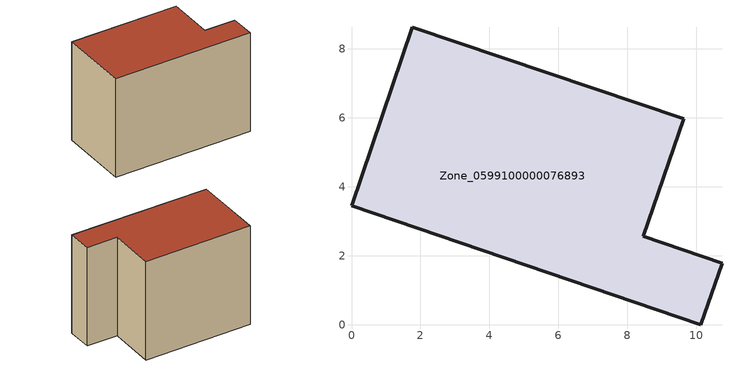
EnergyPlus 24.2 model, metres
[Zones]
Zone_0599100000076893
 floor ground (C_G): 0,3.46 1.76,8.63 9.62,5.97 8.46,2.57 10.74,1.79 10.13,0 z0
 wall outside (C_F): 10.13,0 10.74,1.79 8.46,2.57 9.62,5.97 1.76,8.63 0,3.46 10.13,0 z0:7.85
 roof outside (C_R): 1.76,8.63 0,3.46 10.13,0 10.74,1.79 8.46,2.57 9.62,5.97 z7.85
[BUILDING]
Pand.0599100000076893: North Axis=0; Terrain=City; Loads Convergence Tolerance Value=0.04; Temperature Convergence Tolerance Value=0.4; Solar Distribution=FullExterior; Maximum Number of Warmup Days=25; Minimum Number of Warmup Days=1
[Site:Location]
Rotterdam.The.Hague.AP_ZH_NLD Design_Conditions: Latitude=51.96; Longitude=4.45; Time Zone=1; Elevation=-4.5
[SITE:GROUNDTEMPERATURE:BUILDINGSURFACE]
18, 18, 18, 18, 18, 18, 18, 18, 18, 18, 18, 18
[MATERIAL] Thermal Absorptance=0.9; Solar Absorptance=0.7; Visible Absorptance=0.7
Name | Roughness | Thickness | Conductivity | Density | Specific Heat
G.TI.1975-1991 | MediumSmooth | 0.15 | 0.288461 | 540 | 1210
F.TI.1975-1991 | Rough | 0.3 | 0.230769 | 1920 | 840
R.TI.1975-1991 | MediumRough | 0.2 | 0.153846 | 1500 | 1000
[CONSTRUCTION]
C_G: G.TI.1975-1991
C_F: F.TI.1975-1991
C_R: R.TI.1975-1991
[ZONE]
Zone_0599100000076893: Type=1; Multiplier=1; Ceiling Height=Autocalculate; Volume=Autocalculate; Floor Area=autocalculate; Part of Total Floor Area=Yes
[ZONEINFILTRATION:DESIGNFLOWRATE]
Infil_Zone_0599100000076893: Zone or ZoneList or Space or SpaceList=Zone_0599100000076893; Schedule=AlwaysOn; Design Flow Rate Calculation Method=Flow/Area; Flow Rate per Floor Area=0.003; Constant Term Coefficient=1; Temperature Term Coefficient=0; Velocity Term Coefficient=0; Velocity Squared Term Coefficient=0
[HVACTEMPLATE:ZONE:IDEALLOADSAIRSYSTEM]
Zone_0599100000076893: Maximum Heating Supply Air Temperature=50; Minimum Cooling Supply Air Temperature=13; Maximum Heating Supply Air Humidity Ratio=0.0156; Minimum Cooling Supply Air Humidity Ratio=0.0077; Heating Limit=NoLimit; Cooling Limit=NoLimit; Dehumidification Control Type=ConstantSensibleHeatRatio; Cooling Sensible Heat Ratio=0.7; Dehumidification Setpoint=60; Humidification Control Type=None; Humidification Setpoint=30; Outdoor Air Method=None; Outdoor Air Flow Rate per Person=0.00944; Outdoor Air Flow Rate per Zone Floor Area=0; Outdoor Air Flow Rate per Zone=0; Demand Controlled Ventilation Type=None; Outdoor Air Economizer Type=NoEconomizer; Heat Recovery Type=None; Sensible Heat Recovery Effectiveness=0.7; Latent Heat Recovery Effectiveness=0.65
[ZONECONTROL:THERMOSTAT]
ThermostatControl_Zone_0599100000076893: Zone or ZoneList=Zone_0599100000076893; Control Type Schedule=DualSetpointControlType; Control 1=Thermostat_Zone_0599100000076893; Temperature Difference Between Cutout And Setpoint=0
[THERMOSTATSETPOINT:DUALSETPOINT]
Thermostat_Zone_0599100000076893: Heating Setpoint Temperature Schedule=HeatingSetpoint_Zone_0599100000076893; Cooling Setpoint Temperature Schedule=CoolingSetpoint_Zone_0599100000076893
[SCHEDULE:COMPACT]
HeatingSetpoint_Zone_0599100000076893: Through: 12/31, For: AllDays, Until: 24:00, 21
CoolingSetpoint_Zone_0599100000076893: Through: 12/31, For: AllDays, Until: 24:00, 24
DualSetpointControlType: Through: 12/31, For: AllDays, Until: 24:00, 4
AlwaysOn: Through: 12/31, For: AllDays, Until: 24:00, 1
